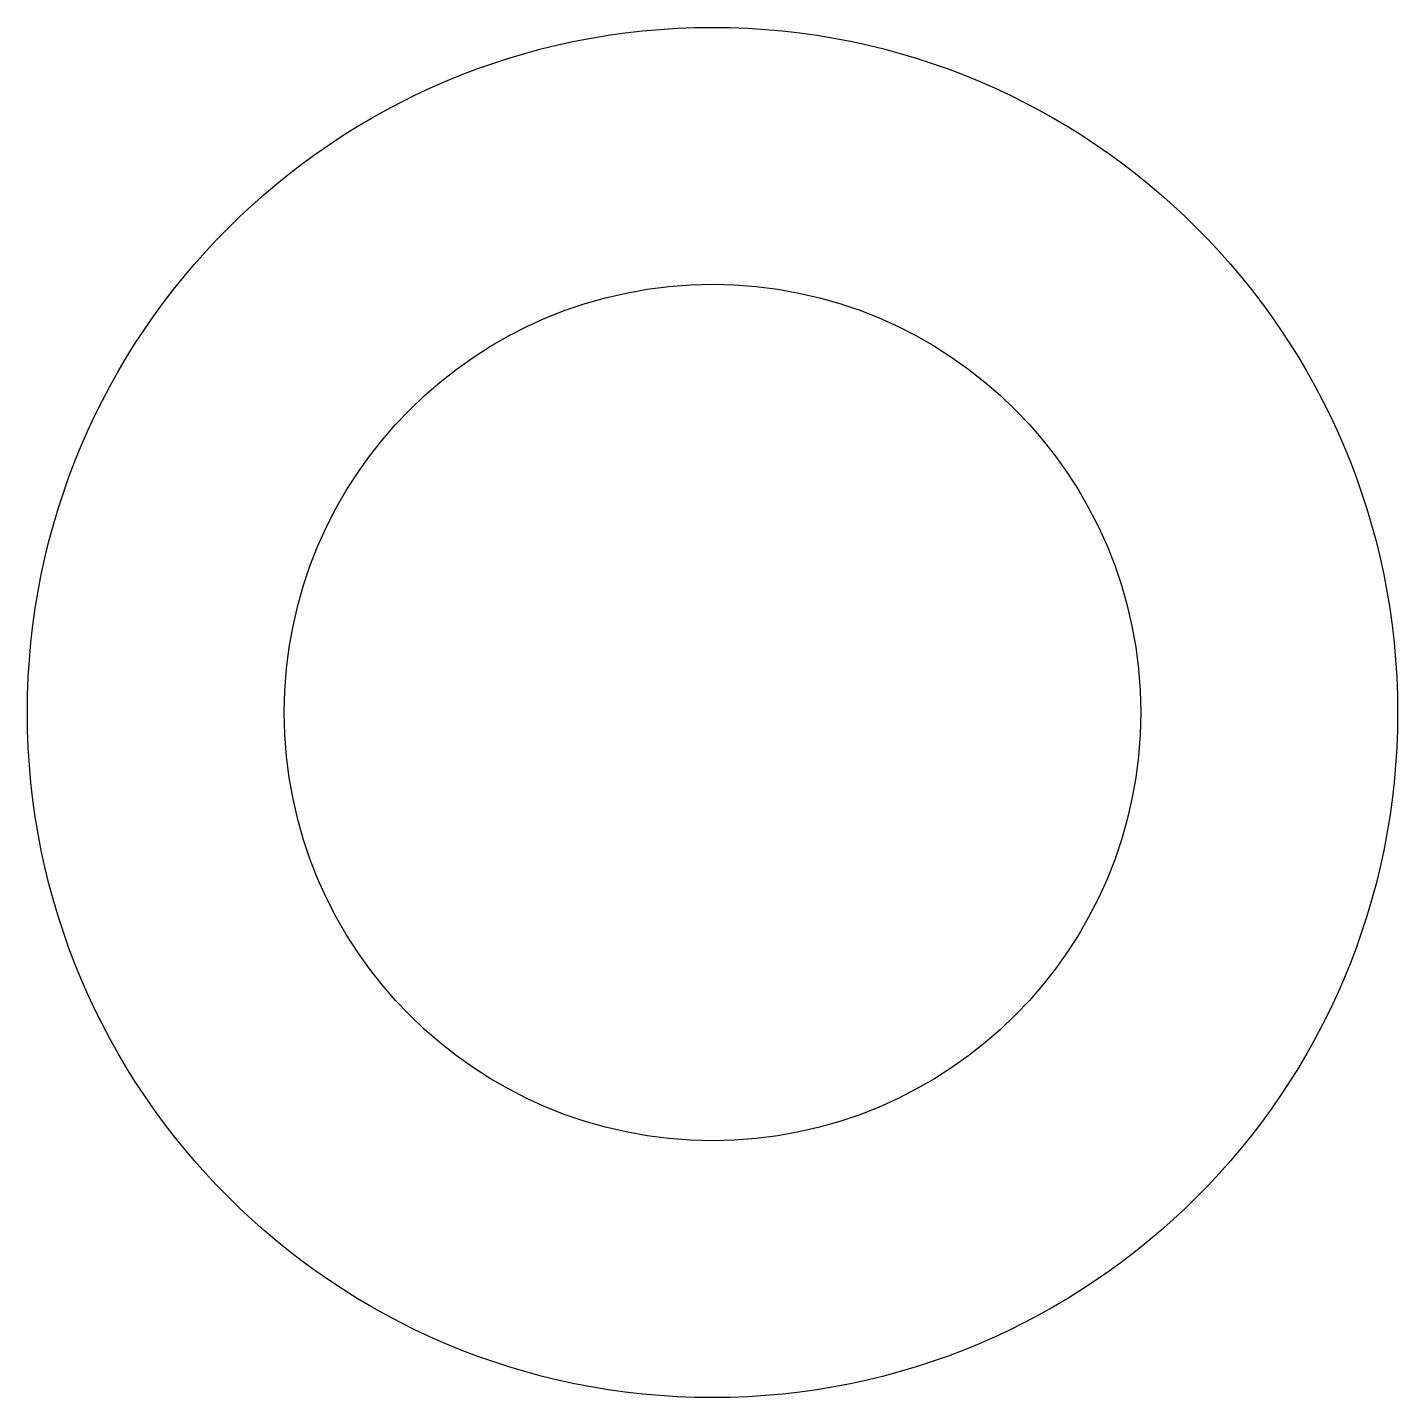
# Model space of a CAD drawing. Header units: millimetres. Extents: x 617.28 to 625.28, y 507.53 to 515.53.
import ezdxf

# ---------------------------------------------------------------- set-up
doc = ezdxf.new("R2010")
doc.units = ezdxf.units.MM

msp = doc.modelspace()

# ---------------------------------------------------------------- linework, layer by layer
for centre, radius in [((621.2807, 511.5322), 4), ((621.2807, 511.5322), 2.5), ((621.2807, 511.5322, -10), 2.5)]:
    msp.add_circle(centre, radius)

doc.saveas('drawing.dxf')
